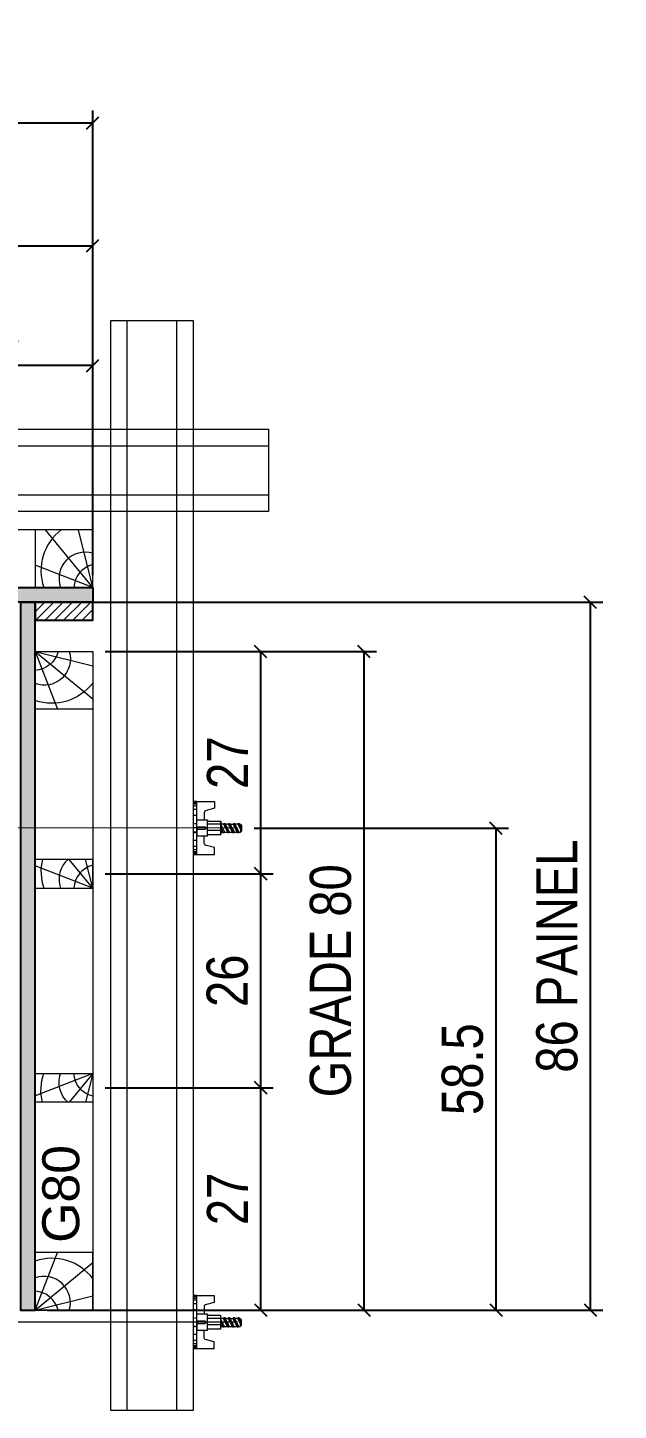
# Model space of a CAD drawing. Extents: x 28748 to 35002, y 14885 to 43501.
# Drawn here: x 31302.8 to 31446.5, y 26837.3 to 27173.3 of the extents above; entities that cross this region are included whole.
import ezdxf
from ezdxf.enums import TextEntityAlignment as Align

# ---------------------------------------------------------------- set-up
doc = ezdxf.new("R2010")
doc.units = 0
for name, color, linetype in [('COTA', 241, 'Continuous'), ('MEIO_PONT', 93, 'Continuous'), ('Painéis', 200, 'Continuous'), ('SARRAFO', 251, 'Continuous'), ('TEXTO_GERAL', 7, 'Continuous')]:
    doc.layers.add(name, color=color, linetype=linetype)
for name, color, linetype, lineweight in [('Hachura', 251, 'Continuous', 9), ('Madeira', 126, 'Continuous', 18), ('Perfil Metálico', 224, 'Continuous', 18)]:
    doc.layers.add(name, color=color, linetype=linetype, lineweight=lineweight)
doc.styles.add('COTA TECNICA 2X', font='techl___.ttf', dxfattribs={"height": 10})
doc.styles.add('SANSSERIF', font='sas_____.pfb')
doc.dimstyles.new('SECAO PILAR', dxfattribs={"dimtxt": 10, "dimasz": 3, "dimexe": 3, "dimexo": 3, "dimgap": 3, "dimtad": 1, "dimdec": 1, "dimlfac": 0.5, "dimzin": 12, "dimdsep": 46, "dimtxsty": 'COTA TECNICA 2X', "dimblk1": 'OBLIQUE', "dimblk2": 'OBLIQUE', "dimsah": 1, "dimcen": 0.9, "dimclrd": 256, "dimclre": 256, "dimclrt": 256, "dimadec": 1, "dimazin": 3, "dimtfac": 1, "dimtdec": 1, "dimtmove": 0, "dimatfit": 3, "dimfxl": 1, "dimtolj": 1, "dimtzin": 12, "dimarcsym": 0})

# ---------------------------------------------------------------- blocks, each defined once
blk = doc.blocks.new('C')
at = {"layer": 'Hachura', "color": 0}
for p, q in [((0, 3.22), (0, -3.22)), ((0.45, 3.22), (0, 3.22)), ((0.46, 3.16), (0, 3.16)), ((0.46, 3.05), (0, 3.05)), ((0.46, 2.88), (0, 2.88)), ((0, 2.75), (0, -1.16)), ((0.46, 2.65), (0, 2.65)), ((0.46, 2.23), (0, 2.23)), ((0.45, -3.23), (0.45, 3.22)), ((0.45, 3.22), (2.58, 3.22)), ((1.35, 1.94), (1.35, 0.96)), ((2.58, 2.39), (1.47, 2.09)), ((2.58, 3.22), (2.58, 2.39)), ((0.46, 1.51), (0, 1.51)), ((0.39, 0.49), (0.17, 0.49)), ((1.74, 0.97), (0.45, 0.97)), ((1.45, 0.1), (0.45, 0.1)), ((1.74, -0.97), (1.74, 0.97)), ((1.74, 0.97), (1.74, 0.84)), ((1.74, 0.97), (1.74, 0.84)), ((1.74, 0.84), (3.35, 0.84)), ((3.35, 0.45), (1.74, 0.45)), ((3.32, 0.84), (3.32, -0.84)), ((3.35, 0.84), (3.35, -0.84)), ((3.68, 0.45), (3.35, 0.45)), ((3.84, -0.52), (3.35, 0.45)), ((3.35, 0.06), (3.67, -0.57)), ((3.68, 0.45), (4.16, -0.52)), ((3.72, 0.5), (4.25, -0.57)), ((4.37, -0.55), (3.83, 0.53)), ((4.15, 0.45), (3.93, 0.45)), ((4.42, -0.52), (3.93, 0.45)), ((4.15, 0.45), (4.26, 0.45)), ((4.26, 0.45), (4.74, -0.52)), ((4.3, 0.5), (4.83, -0.57)), ((4.95, -0.55), (4.41, 0.53)), ((4.51, 0.45), (4.84, 0.45)), ((5, -0.52), (4.51, 0.45)), ((4.84, 0.45), (5.32, -0.52)), ((4.88, 0.5), (5.41, -0.57)), ((5.53, -0.55), (4.99, 0.53)), ((5.58, -0.52), (5.09, 0.45)), ((5.42, 0.45), (5.09, 0.45)), ((5.58, -0.52), (5.09, 0.45)), ((5.42, 0.45), (5.74, -0.19)), ((5.46, 0.5), (5.74, -0.07)), ((5.74, 0.19), (5.57, 0.53)), ((5.74, 0.32), (5.68, 0.45)), ((5.68, 0.45), (5.74, 0.45)), ((5.74, 0.45), (5.9, 0.29)), ((5.74, 0.45), (5.74, -0.52)), ((5.9, -0.36), (5.9, 0.29)), ((0.45, 0), (0, 0)), ((0.46, -1.52), (0, -1.52)), ((0.08, -0.48), (0.29, -0.48)), ((0.29, -0.48), (0.4, -0.48)), ((0.45, 0), (0.45, -0.97)), ((0.45, -0.16), (1.45, -0.16)), ((0.45, -0.65), (0.45, -0.32)), ((0.45, -3.23), (0.45, -0.65)), ((0.45, -0.97), (1.74, -0.97)), ((1.35, -1.94), (1.35, -0.97)), ((3.35, -0.32), (1.74, -0.32)), ((3.35, -0.84), (1.74, -0.84)), ((3.35, -0.07), (3.58, -0.52)), ((3.35, -0.52), (3.58, -0.52)), ((3.84, -0.52), (4.16, -0.52)), ((4.42, -0.52), (4.74, -0.52)), ((4.63, -0.52), (4.74, -0.52)), ((5, -0.52), (5.32, -0.52)), ((5.58, -0.52), (5.74, -0.52)), ((5.74, -0.52), (5.9, -0.36)), ((5.74, -0.52), (5.74, -0.52)), ((0.46, -2.23), (0, -2.23)), ((0.46, -2.65), (0, -2.65)), ((0.46, -2.88), (0, -2.88)), ((0.46, -3.05), (0, -3.05)), ((0.46, -3.16), (0, -3.16)), ((0, -3.22), (2.57, -3.22)), ((2.58, -2.39), (1.47, -2.1)), ((2.58, -3.23), (2.58, -2.39))]:
    blk.add_line(p, q, dxfattribs=at)
for centre, radius, start, end in [((1.52, 1.94), 0.161, 104.7436, 180), ((1.44, -0.03), 0.129, 272.695, 87.305), ((3.81, 0.39), 0.143, 25.5688, 154.4312), ((4.39, 0.39), 0.143, 25.5688, 154.4312), ((4.97, 0.39), 0.143, 25.5688, 154.4312), ((5.55, 0.39), 0.143, 25.5688, 154.4312), ((0.17, -0.37), 0.174, 221.744, 317.8592), ((3.71, -0.4), 0.174, 222.1408, 318.256), ((4.29, -0.4), 0.174, 222.1408, 318.256), ((4.87, -0.4), 0.174, 222.1408, 318.256), ((5.45, -0.4), 0.174, 222.1408, 318.256), ((5.61, -0.4), 0.174, 317.8592, 318.256), ((1.52, -1.94), 0.161, 180, 255.2564)]:
    blk.add_arc(centre, radius, start, end, dxfattribs=at)
blk = doc.blocks.new('_Oblique')
at = {"color": 0, "linetype": 'ByBlock', "lineweight": -2}
blk.add_line((-0.5, -0.5), (0.5, 0.5), dxfattribs=at)
blk = doc.blocks.new('*D950')
at = {"layer": 'COTA', "lineweight": -2, "transparency": 16777216}
for p, q in [((31307.6, 27033.7), (31442.68, 27033.7)), ((31439.68, 26861.7), (31439.68, 27033.7)), ((31307.65, 26861.7), (31442.68, 26861.7))]:
    blk.add_line(p, q, dxfattribs=at)
at = {"layer": 'Defpoints', "color": 0, "transparency": 16777216}
for p in [(31304.6, 27033.7), (31439.68, 27033.7), (31304.65, 26861.7)]:
    blk.add_point(p, dxfattribs=at)
at = {"layer": 'COTA', "lineweight": -2, "transparency": 16777216, "xscale": 3, "yscale": 3, "zscale": 3}
for p, rotation in [((31439.68, 27033.7), 90), ((31439.68, 26861.7), 270)]:
    blk.add_blockref('_Oblique', p, dxfattribs=dict(at, rotation=rotation))
at = {"layer": 'COTA', "transparency": 16777216, "insert": (31431.56, 26947.7), "char_height": 10, "attachment_point": 5, "rotation": 90, "style": 'COTA TECNICA 2X'}
blk.add_mtext('\\A1;86 PAINEL', dxfattribs=at)
blk = doc.blocks.new('*D1779')
at = {"layer": 'COTA', "linetype": 'ByBlock', "lineweight": -2, "transparency": 16777216}
for p, q in [((30849.05, 27036.7), (30849.05, 27153.15)), ((30849.05, 27150.15), (31318.65, 27150.15)), ((31318.65, 27040.3), (31318.65, 27153.15))]:
    blk.add_line(p, q, dxfattribs=at)
at = {"layer": 'Defpoints', "color": 0, "linetype": 'ByBlock', "transparency": 16777216}
for p in [(31318.65, 27150.15), (31318.65, 27037.3), (30849.05, 27033.7)]:
    blk.add_point(p, dxfattribs=at)
at = {"layer": 'COTA', "linetype": 'ByBlock', "lineweight": -2, "transparency": 16777216, "xscale": 3, "yscale": 3, "zscale": 3, "rotation": 180}
blk.add_blockref('_Oblique', (30849.05, 27150.15), dxfattribs=at)
at = {"layer": 'COTA', "linetype": 'ByBlock', "lineweight": -2, "transparency": 16777216, "xscale": 3, "yscale": 3, "zscale": 3}
blk.add_blockref('_Oblique', (31318.65, 27150.15), dxfattribs=at)
at = {"layer": 'COTA', "linetype": 'ByBlock', "transparency": 16777216, "insert": (31083.85, 27158.39), "char_height": 10, "attachment_point": 5, "style": 'COTA TECNICA 2X'}
blk.add_mtext('\\A1;234.8 PAINEL', dxfattribs=at)
blk = doc.blocks.new('PONTALETE')
at = {"layer": 'Madeira'}
for q in [(2.71, 7), (7, 5.76), (7, 1.74)]:
    blk.add_line((0, 0), q, dxfattribs=at)
blk.add_lwpolyline([(0, 0), (7, 0), (7, 7), (0, 7)], close=True, dxfattribs=at)
for centre, radius, start, end in [((2.04, 0.06), 6.23, 37.2818, 109.0913), ((1.09, 0.9), 3.19, 343.603, 109.9847), ((-0.21, -0.78), 3.09, 14.6322, 86.0383)]:
    blk.add_arc(centre, radius, start, end, dxfattribs=at)
blk = doc.blocks.new('*D1780')
at = {"layer": 'COTA', "lineweight": -2, "transparency": 16777216}
for p, q in [((31261.11, 27054.22), (31261.11, 27094.18)), ((31318.65, 27054.3), (31318.65, 27094.18)), ((31318.65, 27091.18), (31261.11, 27091.18))]:
    blk.add_line(p, q, dxfattribs=at)
at = {"layer": 'Defpoints', "color": 0, "transparency": 16777216}
for p in [(31261.11, 27091.18), (31261.11, 27051.22), (31318.65, 27051.3)]:
    blk.add_point(p, dxfattribs=at)
at = {"layer": 'COTA', "lineweight": -2, "transparency": 16777216, "xscale": 3, "yscale": 3, "zscale": 3, "rotation": 180}
blk.add_blockref('_Oblique', (31261.11, 27091.18), dxfattribs=at)
at = {"layer": 'COTA', "lineweight": -2, "transparency": 16777216, "xscale": 3, "yscale": 3, "zscale": 3}
blk.add_blockref('_Oblique', (31318.65, 27091.18), dxfattribs=at)
at = {"layer": 'COTA', "transparency": 16777216, "insert": (31289.88, 27099.27), "char_height": 10, "attachment_point": 5, "style": 'COTA TECNICA 2X'}
blk.add_mtext('\\A1;28.8', dxfattribs=at)
blk = doc.blocks.new('*D1866')
at = {"layer": 'COTA', "lineweight": -2, "transparency": 16777216}
for p, q in [((31074.65, 27054.3), (31074.65, 27123.3)), ((31318.65, 27054.3), (31318.65, 27123.3)), ((31074.65, 27120.3), (31318.65, 27120.3))]:
    blk.add_line(p, q, dxfattribs=at)
at = {"layer": 'Defpoints', "color": 0, "transparency": 16777216}
for p in [(31318.65, 27120.3), (31074.65, 27051.3), (31318.65, 27051.3)]:
    blk.add_point(p, dxfattribs=at)
at = {"layer": 'COTA', "lineweight": -2, "transparency": 16777216, "xscale": 3, "yscale": 3, "zscale": 3, "rotation": 180}
blk.add_blockref('_Oblique', (31074.65, 27120.3), dxfattribs=at)
at = {"layer": 'COTA', "lineweight": -2, "transparency": 16777216, "xscale": 3, "yscale": 3, "zscale": 3}
blk.add_blockref('_Oblique', (31318.65, 27120.3), dxfattribs=at)
at = {"layer": 'COTA', "transparency": 16777216, "insert": (31196.65, 27128.4), "char_height": 10, "attachment_point": 5, "style": 'COTA TECNICA 2X'}
blk.add_mtext('\\A1;GRADE 122', dxfattribs=at)
blk = doc.blocks.new('*D1071')
at = {"layer": 'COTA', "lineweight": -2, "transparency": 16777216}
for p, q in [((31321.65, 27021.7), (31387.64, 27021.7)), ((31384.64, 26861.7), (31384.64, 27021.7)), ((31321.65, 26861.7), (31387.64, 26861.7))]:
    blk.add_line(p, q, dxfattribs=at)
at = {"layer": 'Defpoints', "color": 0, "transparency": 16777216}
for p in [(31318.65, 27021.7), (31384.64, 27021.7), (31318.65, 26861.7)]:
    blk.add_point(p, dxfattribs=at)
at = {"layer": 'COTA', "lineweight": -2, "transparency": 16777216, "xscale": 3, "yscale": 3, "zscale": 3}
for p, rotation in [((31384.64, 27021.7), 90), ((31384.64, 26861.7), 270)]:
    blk.add_blockref('_Oblique', p, dxfattribs=dict(at, rotation=rotation))
at = {"layer": 'COTA', "transparency": 16777216, "insert": (31376.51, 26941.7), "char_height": 10, "attachment_point": 5, "rotation": 90, "style": 'COTA TECNICA 2X'}
blk.add_mtext('\\A1;GRADE 80', dxfattribs=at)
blk = doc.blocks.new('*D1072')
at = {"layer": 'COTA', "lineweight": -2, "transparency": 16777216}
for p, q in [((31321.65, 27021.7), (31362.52, 27021.7)), ((31359.52, 26967.7), (31359.52, 27021.7)), ((31321.65, 26967.7), (31362.52, 26967.7))]:
    blk.add_line(p, q, dxfattribs=at)
at = {"layer": 'Defpoints', "color": 0, "transparency": 16777216}
for p in [(31318.65, 27021.7), (31359.52, 27021.7), (31318.65, 26967.7)]:
    blk.add_point(p, dxfattribs=at)
at = {"layer": 'COTA', "lineweight": -2, "transparency": 16777216, "xscale": 3, "yscale": 3, "zscale": 3}
for p, rotation in [((31359.52, 27021.7), 90), ((31359.52, 26967.7), 270)]:
    blk.add_blockref('_Oblique', p, dxfattribs=dict(at, rotation=rotation))
at = {"layer": 'COTA', "transparency": 16777216, "insert": (31351.44, 26994.7), "char_height": 10, "attachment_point": 5, "rotation": 90, "style": 'COTA TECNICA 2X'}
blk.add_mtext('\\A1;27', dxfattribs=at)
blk = doc.blocks.new('MEIO PONTALETE')
at = {"layer": 'Madeira'}
for q in [(2.71, 7), (3.5, 2.88), (3.5, 0.87)]:
    blk.add_line((0, 0), q, dxfattribs=at)
blk.add_lwpolyline([(0, 0), (3.5, 0), (3.5, 7), (0, 7)], close=True, dxfattribs=at)
for centre, radius, start, end in [((2.04, 0.06), 6.23, 76.4499, 109.0913), ((1.09, 0.9), 3.19, 40.9063, 109.9847), ((-0.21, -0.78), 3.09, 14.6322, 86.0383)]:
    blk.add_arc(centre, radius, start, end, dxfattribs=at)
blk = doc.blocks.new('*D1073')
at = {"layer": 'COTA', "lineweight": -2, "transparency": 16777216}
for p, q in [((31321.65, 26915.7), (31362.52, 26915.7)), ((31359.52, 26861.7), (31359.52, 26915.7)), ((31321.65, 26861.7), (31362.52, 26861.7))]:
    blk.add_line(p, q, dxfattribs=at)
at = {"layer": 'Defpoints', "color": 0, "transparency": 16777216}
for p in [(31318.65, 26915.7), (31359.52, 26915.7), (31318.65, 26861.7)]:
    blk.add_point(p, dxfattribs=at)
at = {"layer": 'COTA', "lineweight": -2, "transparency": 16777216, "xscale": 3, "yscale": 3, "zscale": 3}
for p, rotation in [((31359.52, 26915.7), 90), ((31359.52, 26861.7), 270)]:
    blk.add_blockref('_Oblique', p, dxfattribs=dict(at, rotation=rotation))
at = {"layer": 'COTA', "transparency": 16777216, "insert": (31351.44, 26888.7), "char_height": 10, "attachment_point": 5, "rotation": 90, "style": 'COTA TECNICA 2X'}
blk.add_mtext('\\A1;27', dxfattribs=at)
blk = doc.blocks.new('*D1074')
at = {"layer": 'COTA', "lineweight": -2, "transparency": 16777216}
for p, q in [((31321.65, 26967.7), (31362.52, 26967.7)), ((31359.52, 26915.7), (31359.52, 26967.7)), ((31321.65, 26915.7), (31362.52, 26915.7))]:
    blk.add_line(p, q, dxfattribs=at)
at = {"layer": 'Defpoints', "color": 0, "transparency": 16777216}
for p in [(31318.65, 26967.7), (31359.52, 26967.7), (31318.65, 26915.7)]:
    blk.add_point(p, dxfattribs=at)
at = {"layer": 'COTA', "lineweight": -2, "transparency": 16777216, "xscale": 3, "yscale": 3, "zscale": 3}
for p, rotation in [((31359.52, 26967.7), 90), ((31359.52, 26915.7), 270)]:
    blk.add_blockref('_Oblique', p, dxfattribs=dict(at, rotation=rotation))
at = {"layer": 'COTA', "transparency": 16777216, "insert": (31351.41, 26941.7), "char_height": 10, "attachment_point": 5, "rotation": 90, "style": 'COTA TECNICA 2X'}
blk.add_mtext('\\A1;26', dxfattribs=at)
blk = doc.blocks.new('*D1874')
at = {"layer": 'COTA', "lineweight": -2, "transparency": 16777216}
for p, q in [((31357.89, 26978.76), (31419.72, 26978.76)), ((31416.72, 26861.7), (31416.72, 26978.76)), ((31321.65, 26861.7), (31419.72, 26861.7))]:
    blk.add_line(p, q, dxfattribs=at)
at = {"layer": 'Defpoints', "color": 0, "transparency": 16777216}
for p in [(31354.89, 26978.76), (31416.72, 26978.76), (31318.65, 26861.7)]:
    blk.add_point(p, dxfattribs=at)
at = {"layer": 'COTA', "lineweight": -2, "transparency": 16777216, "xscale": 3, "yscale": 3, "zscale": 3}
for p, rotation in [((31416.72, 26978.76), 90), ((31416.72, 26861.7), 270)]:
    blk.add_blockref('_Oblique', p, dxfattribs=dict(at, rotation=rotation))
at = {"layer": 'COTA', "transparency": 16777216, "insert": (31408.59, 26920.23), "char_height": 10, "attachment_point": 5, "rotation": 90, "style": 'COTA TECNICA 2X'}
blk.add_mtext('\\A1;58.5', dxfattribs=at)

msp = doc.modelspace()

# ---------------------------------------------------------------- hatches: boundary and pattern name
at = {"layer": 'Hachura'}
h = msp.add_hatch(color=256, dxfattribs=at)
h.dxf.hatch_style = 1
h.paths.add_polyline_path([(31318.65, 27037.3), (31318.65, 27033.7), (30849.05, 27033.7), (30849.05, 27037.3)])
h = msp.add_hatch(color=256, dxfattribs=at)
h.dxf.hatch_style = 1
h.paths.add_polyline_path([(31301.05, 27033.7), (31301.05, 26861.7), (31304.65, 26861.7), (31304.65, 27033.7)])
h = msp.add_hatch(dxfattribs=at)
h.set_pattern_fill('ANSI31', color=256, scale=0.5, angle=180, style=0)
h.set_pattern_definition([(225, (22191.7064, 4241.4881), (1.12253202, -1.12253202), [])])
h.paths.add_polyline_path([(31318.65, 27033.7), (31318.65, 27029.3), (31304.65, 27029.3), (31304.65, 27033.7)])

# ---------------------------------------------------------------- linework, layer by layer
for p, q in [((31353.82, 26978.83), (31192.02, 26978.82)), ((31353.85, 26858.77), (31192.05, 26858.76))]:
    msp.add_line(p, q, dxfattribs=at)
at = {"layer": 'Madeira'}
for points in [[(31318.65, 27037.3), (31318.65, 27051.3), (30849.09, 27051.3), (30849.09, 27037.3)], [(31074.65, 27051.3), (31074.65, 27037.3), (31318.65, 27037.3), (31318.65, 27051.3)], [(31304.65, 27021.7), (31318.65, 27021.7), (31318.65, 26861.7), (31304.65, 26861.7)]]:
    msp.add_lwpolyline(points, close=True, dxfattribs=at)
at = {"layer": 'Painéis', "linetype": 'ByBlock'}
msp.add_line((31301.05, 27033.7), (31309.05, 27033.7), dxfattribs=at)
at = {"layer": 'Painéis'}
for points in [[(31318.65, 27037.3), (31318.65, 27033.7), (30849.05, 27033.7), (30849.05, 27037.3)], [(31301.05, 27033.7), (31301.05, 26861.7), (31304.65, 26861.7), (31304.65, 27033.7)]]:
    msp.add_lwpolyline(points, close=True, dxfattribs=at)
at = {"layer": 'Perfil Metálico'}
for points in [[(31323.05, 27102.17), (31343.05, 27102.17), (31343.05, 26837.33), (31323.05, 26837.33)], [(31339.05, 26837.33), (31327.05, 26837.33), (31327.05, 27102.17), (31339.05, 27102.17)], [(30817.11, 27055.7), (30817.11, 27075.7), (31361.37, 27075.7), (31361.37, 27055.7)], [(31361.37, 27071.7), (31361.37, 27059.7), (30817.11, 27059.7), (30817.11, 27071.7)]]:
    msp.add_lwpolyline(points, close=True, dxfattribs=at)
at = {"layer": 'SARRAFO'}
msp.add_lwpolyline([(31304.65, 27029.3), (31318.65, 27029.3), (31318.65, 27033.7), (31304.65, 27033.7)], close=True, dxfattribs=at)

# ---------------------------------------------------------------- block references
at = {"layer": 'Hachura', "linetype": 'Continuous', "xscale": 2, "yscale": 2, "zscale": 2}
for p in [(31343.09, 26978.83), (31343.05, 26858.77)]:
    msp.add_blockref('C', p, dxfattribs=at)
at = {"layer": 'MEIO_PONT'}
for name, p, xscale, yscale, zscale, rotation in [('PONTALETE', (31318.65, 27037.3), 2, 2, 2, 89.99999999999999), ('PONTALETE', (31304.65, 27021.7), -2, 2, 2, 180), ('MEIO PONTALETE', (31318.65, 26964.2), 1.999999997962732, 1.999999997962732, 1.999999997962732, 90), ('MEIO PONTALETE', (31318.65, 26919.2), -1.999999997962732, 1.999999997962732, 1.999999997962732, 90)]:
    msp.add_blockref(name, p, dxfattribs=dict(at, xscale=xscale, yscale=yscale, zscale=zscale, rotation=rotation))
at = {"layer": 'MEIO_PONT', "xscale": 2, "yscale": 2, "zscale": 2}
msp.add_blockref('PONTALETE', (31304.65, 26861.7), dxfattribs=at)

# ---------------------------------------------------------------- texts
at = {"layer": 'TEXTO_GERAL', "color": 0, "linetype": 'Continuous', "style": 'SANSSERIF'}
msp.add_text('G80', height=9, rotation=90, dxfattribs=at).set_placement((31310.89, 26878.03), align=Align.MIDDLE_LEFT)

# ---------------------------------------------------------------- dimensions: what is measured, and where the dimension line sits
at = {"layer": 'COTA', "linetype": 'ByBlock'}
dim = msp.add_linear_dim(base=(31318.65, 27150.15), p1=(30849.05, 27033.7), p2=(31318.65, 27037.3), text='<> PAINEL', dimstyle='SECAO PILAR', override={"dimtmove": 1}, dxfattribs=at)
dim.commit()
dim.dimension.update_dxf_attribs({"geometry": '*D1779', "text_midpoint": (31083.85, 27158.39)})
at = {"layer": 'COTA'}
dim = msp.add_linear_dim(base=(31318.65, 27120.3), p1=(31074.65, 27051.3), p2=(31318.65, 27051.3), text='GRADE <>', dimstyle='SECAO PILAR', dxfattribs=at)
dim.commit()
dim.dimension.update_dxf_attribs({"geometry": '*D1866', "text_midpoint": (31196.65, 27128.4)})
dim = msp.add_linear_dim(base=(31261.11, 27091.18), p1=(31318.65, 27051.3), p2=(31261.11, 27051.22), dimstyle='SECAO PILAR', dxfattribs=at)
dim.commit()
dim.dimension.update_dxf_attribs({"geometry": '*D1780', "text_midpoint": (31289.88, 27099.27)})
for base, p1, p2, text, picture, middle in [((31439.68, 27033.7), (31304.65, 26861.7), (31304.6, 27033.7), '<> PAINEL', '*D950', (31431.56, 26947.7)), ((31384.64, 27021.7), (31318.65, 26861.7), (31318.65, 27021.7), 'GRADE <>', '*D1071', (31376.51, 26941.7))]:
    dim = msp.add_linear_dim(base=base, p1=p1, p2=p2, angle=90, text=text, dimstyle='SECAO PILAR', dxfattribs=at)
    dim.commit()
    dim.dimension.update_dxf_attribs({"geometry": picture, "text_midpoint": middle})
for base, p1, p2, picture, middle in [((31359.52, 27021.7), (31318.65, 26967.7), (31318.65, 27021.7), '*D1072', (31351.44, 26994.7)), ((31416.72, 26978.76), (31318.65, 26861.7), (31354.89, 26978.76), '*D1874', (31408.59, 26920.23)), ((31359.52, 26967.7), (31318.65, 26915.7), (31318.65, 26967.7), '*D1074', (31351.41, 26941.7)), ((31359.52, 26915.7), (31318.65, 26861.7), (31318.65, 26915.7), '*D1073', (31351.44, 26888.7))]:
    dim = msp.add_linear_dim(base=base, p1=p1, p2=p2, angle=90, dimstyle='SECAO PILAR', dxfattribs=at)
    dim.commit()
    dim.dimension.update_dxf_attribs({"geometry": picture, "text_midpoint": middle})

doc.saveas('drawing.dxf')
